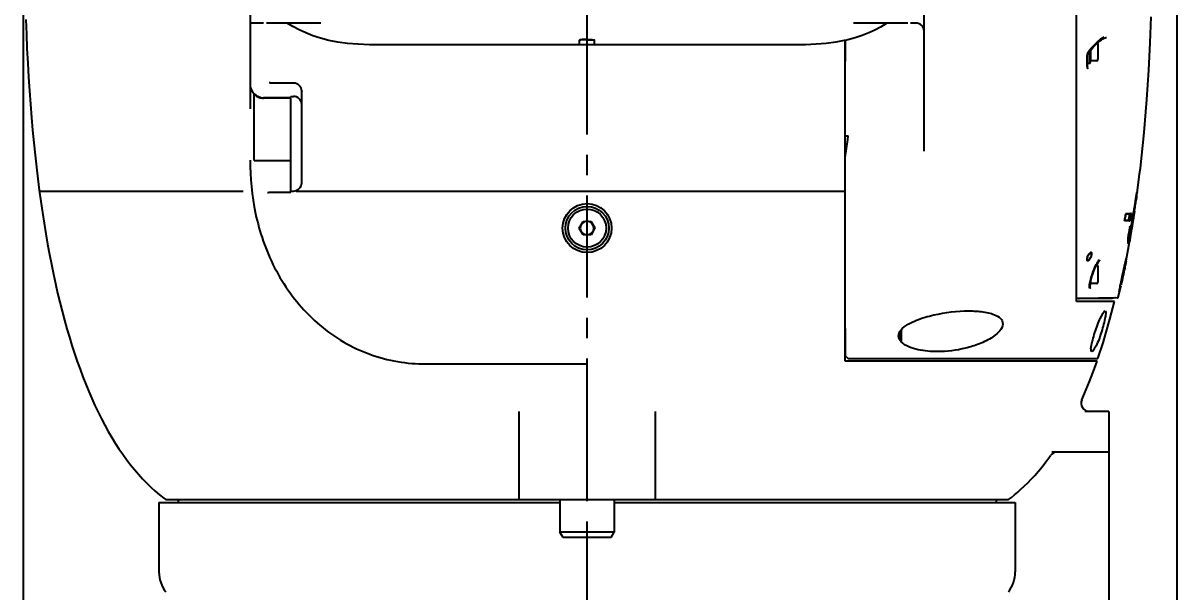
# Model space of a CAD drawing. Header units: millimetres. Extents: x 5828 to 6704, y 123 to 421.
# Drawn here: x 6460.85 to 6482.07, y 231.3 to 241.78 of the extents above; entities that cross this region are included whole.
import ezdxf

# ---------------------------------------------------------------- set-up
doc = ezdxf.new("R2010")
doc.units = ezdxf.units.MM
doc.linetypes.add('CENTER', pattern=[0.6, 0.375, -0.075, 0.075, -0.075])
doc.layers.add('DIM', color=7, linetype='Continuous')
doc.layers.add('外形图', color=7, linetype='Continuous')
doc.styles.add('微软雅黑', font='msyh.ttc', dxfattribs={"height": 2.1})
doc.dimstyles.new('尺寸标注_1_20比例', dxfattribs={"dimtxt": 2.1, "dimasz": 1.7, "dimexe": 0.5, "dimexo": 0.4, "dimgap": 0.5, "dimtad": 1, "dimdec": 1, "dimlfac": 20, "dimdsep": 46, "dimtxsty": '微软雅黑', "dimcen": 0.09, "dimadec": 0, "dimazin": 0, "dimtp": 0.01, "dimtm": 0.01, "dimtfac": 1, "dimtdec": 1, "dimtofl": 0, "dimtmove": 0, "dimatfit": 3, "dimfxl": 1, "dimtolj": 1, "dimarcsym": 0})

# ---------------------------------------------------------------- blocks, each defined once
blk = doc.blocks.new('*D1548')
at = {"layer": 'Defpoints', "color": 0}
for p in [(6480.821, 234.628), (6471.221, 222.228), (6471.221, 213.983)]:
    blk.add_point(p, dxfattribs=at)
at = {"layer": 'DIM', "color": 0, "linetype": 'ByBlock', "lineweight": -2, "ltscale": 20}
for p, q in [((6480.821, 234.228), (6480.821, 213.483)), ((6471.221, 221.828), (6471.221, 213.483)), ((6479.121, 213.983), (6472.921, 213.983))]:
    blk.add_line(p, q, dxfattribs=at)
at = {"layer": 'DIM', "color": 0}
for points in [[(6472.921, 214.267), (6472.921, 213.7), (6471.221, 213.983)], [(6479.121, 213.7), (6479.121, 214.267), (6480.821, 213.983)]]:
    blk.add_solid(points, dxfattribs=at)
at = {"layer": 'DIM', "color": 0, "insert": (6476.021, 215.574), "char_height": 2.1, "attachment_point": 5, "style": '微软雅黑'}
blk.add_mtext('\\A1;192', dxfattribs=at)
blk = doc.blocks.new('*D1549')
at = {"layer": 'Defpoints', "color": 0}
for p in [(6482.071, 248.977), (6471.221, 217.914), (6471.221, 210.3)]:
    blk.add_point(p, dxfattribs=at)
at = {"layer": 'DIM', "color": 0, "linetype": 'ByBlock', "lineweight": -2, "ltscale": 20}
for p, q in [((6482.071, 248.577), (6482.071, 209.8)), ((6471.221, 217.514), (6471.221, 209.8)), ((6480.371, 210.3), (6472.921, 210.3))]:
    blk.add_line(p, q, dxfattribs=at)
at = {"layer": 'DIM', "color": 0}
for points in [[(6472.921, 210.583), (6472.921, 210.016), (6471.221, 210.3)], [(6480.371, 210.016), (6480.371, 210.583), (6482.071, 210.3)]]:
    blk.add_solid(points, dxfattribs=at)
at = {"layer": 'DIM', "color": 0, "insert": (6476.646, 211.873), "char_height": 2.1, "attachment_point": 5, "style": '微软雅黑'}
blk.add_mtext('\\A1;217', dxfattribs=at)
blk = doc.blocks.new('*D1551')
at = {"layer": 'Defpoints', "color": 0}
for p in [(6482.071, 248.327), (6460.846, 245.627), (6460.846, 205.86)]:
    blk.add_point(p, dxfattribs=at)
at = {"layer": 'DIM', "color": 0, "linetype": 'ByBlock', "lineweight": -2, "ltscale": 20}
for p, q in [((6482.071, 247.927), (6482.071, 205.36)), ((6460.846, 245.227), (6460.846, 205.36)), ((6480.371, 205.86), (6462.546, 205.86))]:
    blk.add_line(p, q, dxfattribs=at)
at = {"layer": 'DIM', "color": 0}
for points in [[(6462.546, 206.144), (6462.546, 205.577), (6460.846, 205.86)], [(6480.371, 205.577), (6480.371, 206.144), (6482.071, 205.86)]]:
    blk.add_solid(points, dxfattribs=at)
at = {"layer": 'DIM', "color": 0, "insert": (6471.459, 207.446), "char_height": 2.1, "attachment_point": 5, "style": '微软雅黑'}
blk.add_mtext('\\A1;424.5', dxfattribs=at)

msp = doc.modelspace()

# ---------------------------------------------------------------- linework, layer by layer
at = {"layer": '外形图', "linetype": 'CENTER', "ltscale": 5}
msp.add_line((6471.2212, 221.727), (6471.2212, 282.8944), dxfattribs=at)
at = {"layer": '外形图', "linetype": 'Continuous'}
for p, q in [((6480.2212, 236.6527), (6480.2212, 252.4236)), ((6465.0213, 242.354), (6465.0213, 240.1985)), ((6471.2212, 241.4913), (6471.2212, 242.3777)), ((6477.4212, 239.4179), (6477.4212, 242.0322)), ((6465.2713, 241.7777), (6465.0213, 241.7777)), ((6466.3224, 241.7777), (6465.3213, 241.7777)), ((6477.1212, 241.7777), (6476.1201, 241.7777)), ((6477.2712, 241.7777), (6477.1712, 241.7777)), ((6471.0837, 241.3778), (6471.0837, 241.4603)), ((6471.0841, 241.461), (6471.0891, 241.466)), ((6471.3584, 241.461), (6471.3534, 241.466)), ((6471.3587, 241.3777), (6471.3587, 241.4603)), ((6475.9712, 241.4593), (6475.9712, 241.0692)), ((6475.9712, 239.6989), (6475.9712, 241.4593)), ((6480.6187, 241.4002), (6480.6187, 241.1052)), ((6480.4212, 241.2125), (6480.4212, 240.9589)), ((6480.4212, 240.9798), (6480.4212, 241.1818)), ((6480.4217, 241.1839), (6480.4216, 241.183)), ((6480.4223, 241.1864), (6480.4236, 241.1902)), ((6480.4236, 241.1902), (6480.4256, 241.1941)), ((6480.4254, 241.2235), (6480.4394, 241.2435)), ((6480.4256, 241.194), (6480.4354, 241.2096)), ((6480.4354, 241.2096), (6480.4556, 241.2395)), ((6480.4394, 241.2435), (6480.465, 241.2774)), ((6480.4556, 241.2395), (6480.4788, 241.2708)), ((6480.465, 241.2774), (6480.4937, 241.3125)), ((6480.4712, 241.0327), (6480.4712, 241.2605)), ((6480.4788, 241.2708), (6480.5047, 241.3028)), ((6480.4885, 241.0802), (6480.4885, 241.2828)), ((6475.9712, 236.1549), (6475.9712, 241.0692)), ((6480.2212, 240.9549), (6480.2212, 241.0594)), ((6480.4712, 241.0327), (6480.4212, 241.0327)), ((6480.4748, 241.0426), (6480.4885, 241.0802)), ((6480.5937, 241.0802), (6480.4885, 241.0802)), ((6465.3732, 240.6782), (6465.3722, 240.6785)), ((6465.8212, 240.6723), (6465.4156, 240.6723)), ((6465.9712, 240.5222), (6465.9712, 240.5184)), ((6465.9712, 238.8345), (6465.9712, 240.5184)), ((6465.0963, 239.246), (6465.0963, 240.4677)), ((6465.7713, 240.4027), (6465.2713, 240.4027)), ((6465.7713, 240.3942), (6465.2713, 240.3942)), ((6465.7713, 240.4284), (6465.8212, 240.4284)), ((6465.7713, 240.4206), (6465.7713, 240.4284)), ((6465.7713, 238.6614), (6465.7713, 240.3942)), ((6475.9712, 239.6989), (6476.0257, 239.6989)), ((6475.9712, 235.5527), (6475.9712, 239.6885)), ((6476.0168, 239.6318), (6476.0257, 239.6989)), ((6465.0963, 239.246), (6465.7713, 239.246)), ((6464.8918, 238.6777), (6461.1473, 238.6777)), ((6465.3399, 238.6582), (6465.341, 238.6584)), ((6465.3688, 238.6612), (6465.3764, 238.6613)), ((6465.3688, 238.6612), (6465.3696, 238.6612)), ((6465.3763, 238.6613), (6465.7713, 238.6613)), ((6465.7713, 238.685), (6465.8212, 238.685)), ((6475.9712, 238.6777), (6465.8713, 238.6777)), ((6481.3278, 238.5745), (6481.3199, 238.5203)), ((6481.3296, 238.5867), (6481.3278, 238.5745)), ((6481.3334, 238.653), (6481.3343, 238.6598)), ((6481.3385, 238.653), (6481.339, 238.653)), ((6481.3402, 238.6597), (6481.3391, 238.6522)), ((6481.3396, 238.6598), (6481.3401, 238.6598)), ((6481.1153, 238.18), (6481.107, 238.1407)), ((6481.1217, 238.2108), (6481.1153, 238.18)), ((6481.1195, 238.1961), (6481.1224, 238.2099)), ((6481.1249, 238.2263), (6481.1217, 238.2108)), ((6481.1281, 238.2417), (6481.1249, 238.2263)), ((6481.133, 238.2653), (6481.1281, 238.2417)), ((6481.1345, 238.2726), (6481.133, 238.2653)), ((6481.1339, 238.2656), (6481.1604, 238.2656)), ((6481.1345, 238.2725), (6481.1484, 238.2725)), ((6481.1604, 238.2656), (6481.2245, 238.2655)), ((6481.186, 238.2725), (6481.2174, 238.2724)), ((6481.2245, 238.2655), (6481.233, 238.2655)), ((6481.2336, 238.2654), (6481.2349, 238.2724)), ((6481.267, 238.137), (6481.2703, 238.1578)), ((6481.2703, 238.1578), (6481.2944, 238.3162)), ((6471.0769, 237.9996), (6471.1464, 238.1261)), ((6471.1517, 237.8762), (6471.0769, 237.9996)), ((6471.1464, 238.1261), (6471.2908, 238.1292)), ((6471.2908, 238.1292), (6471.3655, 238.0057)), ((6471.3655, 238.0057), (6471.296, 237.8792)), ((6481.107, 238.1407), (6481.1055, 238.1337)), ((6481.1079, 238.1337), (6481.1055, 238.1337)), ((6481.1351, 238.1406), (6481.1078, 238.1406)), ((6481.1336, 238.1337), (6481.1079, 238.1337)), ((6481.1913, 238.1337), (6481.1336, 238.1337)), ((6481.2102, 238.1405), (6481.1351, 238.1406)), ((6481.2062, 238.0113), (6481.212, 238.0425)), ((6481.2066, 238.0113), (6481.2119, 238.0395)), ((6481.2119, 238.0395), (6481.2236, 238.0395)), ((6481.212, 238.0425), (6481.2127, 238.0463)), ((6481.2127, 238.0463), (6481.2253, 238.0463)), ((6481.2191, 238.0075), (6481.2164, 237.9928)), ((6481.2172, 237.9943), (6481.2196, 238.0073)), ((6481.225, 238.0395), (6481.2191, 238.0075)), ((6481.2203, 238.0116), (6481.2196, 238.0073)), ((6481.2267, 238.0463), (6481.2203, 238.0116)), ((6481.2236, 238.0395), (6481.225, 238.0395)), ((6481.2261, 237.9889), (6481.2241, 237.9776)), ((6481.2253, 238.0463), (6481.2267, 238.0463)), ((6481.2282, 238.0006), (6481.2294, 238.0073)), ((6481.2285, 238.0006), (6481.2296, 238.0072)), ((6481.2416, 238.0263), (6481.2429, 238.0341)), ((6481.2429, 238.0341), (6481.2441, 238.041)), ((6481.2441, 238.041), (6481.246, 238.052)), ((6471.296, 237.8792), (6471.1517, 237.8762)), ((6481.1387, 237.4069), (6481.2019, 237.7462)), ((6481.1708, 237.7269), (6481.1714, 237.7268)), ((6481.2007, 237.879), (6481.1831, 237.879)), ((6481.1876, 237.8727), (6481.1889, 237.8789)), ((6481.1888, 237.8789), (6481.1878, 237.874)), ((6481.2014, 237.7462), (6481.2027, 237.7531)), ((6481.2016, 237.7462), (6481.2014, 237.7462)), ((6481.2026, 237.753), (6481.2085, 237.7863)), ((6481.2027, 237.7531), (6481.2085, 237.7863)), ((6481.2085, 237.7863), (6481.2165, 237.8321)), ((6481.2085, 237.7863), (6481.2152, 237.8243)), ((6480.6102, 237.3533), (6480.6211, 237.3708)), ((6480.6187, 237.3002), (6480.6187, 237.0052)), ((6480.654, 237.4104), (6480.6537, 237.4104)), ((6480.6545, 237.4104), (6480.6537, 237.4104)), ((6481.1003, 237.2669), (6481.1095, 237.3067)), ((6481.108, 237.294), (6481.1165, 237.3308)), ((6481.1095, 237.3067), (6481.1179, 237.3429)), ((6481.1165, 237.3308), (6481.1258, 237.3701)), ((6481.1179, 237.3429), (6481.1278, 237.3846)), ((6481.1258, 237.3701), (6481.1296, 237.3859)), ((6481.1278, 237.3846), (6481.1401, 237.4356)), ((6481.1296, 237.3859), (6481.1344, 237.4054)), ((6481.1363, 237.3961), (6481.1322, 237.3756)), ((6481.1344, 237.4054), (6481.1376, 237.4181)), ((6481.1376, 237.4181), (6481.1396, 237.4263)), ((6481.1385, 237.4057), (6481.138, 237.403)), ((6481.1396, 237.4263), (6481.1409, 237.4312)), ((6481.1401, 237.4356), (6481.1433, 237.4485)), ((6481.1409, 237.4312), (6481.1416, 237.434)), ((6481.1416, 237.434), (6481.1423, 237.4364)), ((6481.1433, 237.4485), (6481.1456, 237.4573)), ((6481.1456, 237.4573), (6481.147, 237.4626)), ((6481.147, 237.4626), (6481.1477, 237.4655)), ((6481.1477, 237.4655), (6481.1484, 237.468)), ((6480.4999, 237.0824), (6480.5082, 237.111)), ((6480.5082, 237.111), (6480.5175, 237.1403)), ((6480.5503, 237.2293), (6480.5623, 237.2577)), ((6481.058, 237.0764), (6481.0659, 237.1129)), ((6481.0586, 237.0723), (6481.0657, 237.1056)), ((6481.0657, 237.1056), (6481.073, 237.1387)), ((6481.0659, 237.1129), (6481.0741, 237.1502)), ((6481.073, 237.1387), (6481.0819, 237.1794)), ((6481.0741, 237.1502), (6481.0824, 237.1875)), ((6481.0819, 237.1794), (6481.0902, 237.2163)), ((6481.0824, 237.1875), (6481.0906, 237.2243)), ((6481.0902, 237.2163), (6481.0996, 237.2578)), ((6481.0906, 237.2243), (6481.1003, 237.2669)), ((6481.0996, 237.2578), (6481.108, 237.294)), ((6480.4612, 236.9127), (6480.4618, 236.9284)), ((6480.4614, 236.8985), (6480.4612, 236.9127)), ((6480.4618, 236.9283), (6480.4618, 236.9284)), ((6480.4645, 236.9577), (6480.4669, 236.9757)), ((6480.4669, 236.9757), (6480.4691, 236.9891)), ((6480.4734, 236.9301), (6480.4738, 236.9451)), ((6480.4739, 236.9178), (6480.4734, 236.9301)), ((6480.4738, 236.9451), (6480.4753, 236.9626)), ((6480.4748, 236.9426), (6480.4885, 236.9802)), ((6480.4753, 236.9626), (6480.4778, 236.9826)), ((6480.4773, 236.8989), (6480.4783, 236.8981)), ((6480.4778, 236.9826), (6480.4816, 237.0048)), ((6480.4787, 237.035), (6480.4862, 237.0642)), ((6480.4816, 237.0048), (6480.4865, 237.029)), ((6480.4865, 237.029), (6480.4926, 237.055)), ((6480.4885, 236.9802), (6480.4885, 237.0375)), ((6480.5937, 236.9802), (6480.4885, 236.9802)), ((6480.4926, 237.055), (6480.4999, 237.0824)), ((6481.0085, 236.8001), (6481.0377, 236.9269)), ((6481.0153, 236.8617), (6481.017, 236.8712)), ((6481.017, 236.8712), (6481.0189, 236.8819)), ((6481.0189, 236.8819), (6481.021, 236.8938)), ((6481.0193, 236.871), (6481.02, 236.8754)), ((6481.02, 236.8754), (6481.0208, 236.8804)), ((6481.0208, 236.8804), (6481.0217, 236.8862)), ((6481.021, 236.8938), (6481.0243, 236.9115)), ((6481.0217, 236.8862), (6481.0228, 236.8927)), ((6481.0228, 236.8927), (6481.0248, 236.9038)), ((6481.0243, 236.9115), (6481.0302, 236.9418)), ((6481.0248, 236.9038), (6481.0272, 236.9169)), ((6481.0272, 236.9169), (6481.029, 236.9267)), ((6481.029, 236.9267), (6481.0358, 236.9618)), ((6481.0302, 236.9418), (6481.037, 236.9762)), ((6481.0358, 236.9618), (6481.0415, 236.9904)), ((6481.0377, 236.9269), (6481.036, 236.9192)), ((6481.037, 236.9762), (6481.0435, 237.0076)), ((6481.0384, 236.9301), (6481.0377, 236.9269)), ((6481.0415, 236.9904), (6481.0464, 237.0145)), ((6481.0435, 237.0076), (6481.0505, 237.0411)), ((6481.0459, 236.9634), (6481.0441, 236.9552)), ((6481.0464, 237.0145), (6481.0521, 237.0416)), ((6481.0505, 237.0411), (6481.058, 237.0764)), ((6481.0521, 237.0416), (6481.0586, 237.0723)), ((6480.2462, 236.7035), (6480.2212, 236.7031)), ((6480.2602, 236.7038), (6480.2462, 236.7035)), ((6480.2702, 236.7038), (6480.8787, 236.7145)), ((6480.977, 236.7162), (6480.2774, 236.7041)), ((6480.8993, 236.7149), (6480.8823, 236.7146)), ((6480.9286, 236.7154), (6480.8993, 236.7149)), ((6480.9409, 236.7156), (6480.9286, 236.7154)), ((6480.9914, 236.7277), (6481.0085, 236.8001)), ((6481.0123, 236.8423), (6481.0129, 236.8464)), ((6481.0129, 236.8464), (6481.0136, 236.8509)), ((6481.0136, 236.8509), (6481.0144, 236.8561)), ((6481.0144, 236.8561), (6481.0153, 236.8617)), ((6480.9232, 236.6527), (6480.2212, 236.6527)), ((6475.9712, 236.1549), (6475.9712, 236.01)), ((6476.9812, 236.107), (6476.9812, 235.9288)), ((6476.9962, 236.1267), (6476.9962, 235.9109)), ((6475.9712, 236.01), (6475.9712, 235.6527)), ((6475.9712, 235.6527), (6476.0212, 235.6027)), ((6476.0212, 235.6027), (6478.7204, 235.6027)), ((6478.7204, 235.6027), (6480.619, 235.6027)), ((6471.2212, 233.0027), (6471.2212, 235.5028)), ((6480.6017, 235.5527), (6475.9712, 235.5527)), ((6469.9712, 233.0027), (6469.9712, 234.624)), ((6472.4712, 234.624), (6472.4712, 233.0027)), ((6480.8212, 234.6277), (6480.3786, 234.6277)), ((6480.8212, 234.6277), (6480.8212, 233.8777)), ((6480.8212, 233.8777), (6479.768, 233.8777)), ((6463.3463, 232.9527), (6470.7212, 232.9527)), ((6463.3463, 232.9527), (6470.7212, 232.9527)), ((6463.3463, 232.9527), (6463.3463, 231.6705)), ((6463.4713, 233.0027), (6478.9712, 233.0027)), ((6463.6963, 233.0027), (6463.6963, 232.9527)), ((6470.7212, 233.0027), (6470.7212, 232.4027)), ((6471.7212, 233.0027), (6471.7212, 232.4027)), ((6471.7212, 232.9527), (6479.0962, 232.9527)), ((6471.7213, 232.9527), (6479.0962, 232.9527)), ((6478.7462, 233.0027), (6478.7462, 232.9527)), ((6479.0962, 232.9527), (6479.0962, 231.6705)), ((6471.7212, 232.4027), (6470.7212, 232.4027)), ((6470.779, 232.3027), (6470.7212, 232.4027)), ((6471.6635, 232.3027), (6470.779, 232.3027)), ((6471.6635, 232.3027), (6471.7212, 232.4027))]:
    msp.add_line(p, q, dxfattribs=at)
for points in [[(6460.896, 241.845), (6460.9064, 241.5739), (6460.9184, 241.3063), (6460.9321, 241.042), (6460.9471, 240.7836), (6460.9636, 240.531), (6460.9816, 240.2828), (6461.0011, 240.0395), (6461.0217, 239.8034), (6461.0436, 239.5731), (6461.067, 239.3465), (6461.0916, 239.1253), (6461.1174, 238.9097), (6461.1444, 238.6984), (6461.1727, 238.4912), (6461.2022, 238.2885), (6461.2329, 238.0901), (6461.2648, 237.8955), (6461.298, 237.7049), (6461.3323, 237.5186), (6461.3679, 237.3354), (6461.4048, 237.1557), (6461.4428, 236.9799), (6461.4822, 236.8071), (6461.5229, 236.6378), (6461.5647, 236.4721), (6461.6079, 236.3095), (6461.6525, 236.1501), (6461.6982, 235.9942), (6461.7453, 235.8414), (6461.7936, 235.6918), (6461.8432, 235.5457), (6461.8941, 235.4026), (6461.9463, 235.2624), (6461.9998, 235.1257), (6462.0547, 234.9922), (6462.1108, 234.8619), (6462.1684, 234.735), (6462.2273, 234.6113), (6462.2876, 234.491), (6462.3494, 234.3737), (6462.4126, 234.2598), (6462.4772, 234.1492), (6462.5432, 234.0419), (6462.6107, 233.9378), (6462.6796, 233.8371), (6462.7499, 233.7399), (6462.8215, 233.6461), (6462.8946, 233.5557), (6462.969, 233.4689), (6463.0444, 233.3861), (6463.121, 233.3069), (6463.1987, 233.2315), (6463.2769, 233.1604), (6463.3555, 233.0934), (6463.4349, 233.0302), (6463.4713, 233.0027)], [(6471.2212, 241.3778), (6470.4576, 241.3777), (6469.7259, 241.377), (6469.1132, 241.3771), (6468.6445, 241.3766), (6468.2945, 241.3757), (6467.9842, 241.376), (6467.6942, 241.3773), (6467.4454, 241.3775), (6467.2174, 241.3788), (6467.0063, 241.3863), (6466.8162, 241.4021), (6466.6384, 241.4267), (6466.4723, 241.4593), (6466.3201, 241.4982), (6466.1777, 241.5436), (6466.0449, 241.595), (6465.9226, 241.6514), (6465.8087, 241.713), (6465.7061, 241.7777)], [(6476.7355, 241.7777), (6476.715, 241.7633), (6476.6181, 241.7039), (6476.5139, 241.6483), (6476.4026, 241.5971), (6476.2825, 241.55), (6476.1531, 241.5072), (6476.0155, 241.4699), (6475.9712, 241.4595)], [(6481.3852, 239.0007), (6481.3986, 239.1061), (6481.4669, 239.7612), (6481.5174, 240.3706), (6481.5529, 240.91), (6481.579, 241.4124), (6481.5982, 241.892)], [(6475.9712, 241.4595), (6475.9493, 241.4546), (6475.7952, 241.4252), (6475.6217, 241.4016), (6475.4379, 241.3864), (6475.2371, 241.379), (6474.995, 241.3775), (6474.7574, 241.3774), (6474.4764, 241.3761), (6473.9879, 241.3761), (6473.2393, 241.3771), (6472.2863, 241.3774), (6471.2212, 241.3778)], [(6480.4937, 241.3125), (6480.5233, 241.3461), (6480.553, 241.3776), (6480.5829, 241.4073)], [(6480.5047, 241.3028), (6480.5328, 241.335), (6480.5633, 241.3674), (6480.5954, 241.3988)], [(6480.5829, 241.4073), (6480.6119, 241.4342), (6480.6393, 241.4579), (6480.6654, 241.4788), (6480.6901, 241.497)], [(6480.5954, 241.3988), (6480.6266, 241.4268), (6480.6559, 241.4508), (6480.6837, 241.4713), (6480.7087, 241.4875), (6480.7304, 241.4995)], [(6480.6901, 241.497), (6480.7133, 241.5124), (6480.7349, 241.525)], [(6480.7304, 241.4995), (6480.7492, 241.5077), (6480.7647, 241.5127), (6480.7758, 241.5146)], [(6480.4238, 241.2209), (6480.4238, 241.2208), (6480.4232, 241.2196), (6480.4227, 241.2185), (6480.4223, 241.2175), (6480.4219, 241.2164), (6480.4216, 241.2154), (6480.4214, 241.2144), (6480.4213, 241.2135), (6480.4212, 241.2125)], [(6480.4216, 241.183), (6480.4214, 241.1813), (6480.4212, 241.1787)], [(6480.4298, 241.2063), (6480.4281, 241.2026), (6480.4266, 241.1991), (6480.4253, 241.1958), (6480.4241, 241.1926), (6480.4231, 241.1896), (6480.4223, 241.1867), (6480.4216, 241.183)], [(6480.4212, 240.9798), (6480.4214, 240.9774), (6480.4218, 240.9752), (6480.4224, 240.9733), (6480.4232, 240.9715), (6480.4241, 240.97), (6480.4253, 240.9686), (6480.4266, 240.9674), (6480.428, 240.9662), (6480.4296, 240.965)], [(6480.4212, 240.9591), (6480.4213, 240.958), (6480.4213, 240.9569), (6480.4214, 240.9559), (6480.4216, 240.9549), (6480.4218, 240.954), (6480.422, 240.9531), (6480.4222, 240.9523), (6480.4224, 240.9514), (6480.4227, 240.95), (6480.4231, 240.9481)], [(6480.4231, 240.9481), (6480.4236, 240.946), (6480.4243, 240.9436), (6480.4253, 240.9413), (6480.4265, 240.9391), (6480.4282, 240.9371)], [(6465.4157, 240.6723), (6465.4083, 240.6724), (6465.3959, 240.6734), (6465.3858, 240.675), (6465.3782, 240.6767), (6465.3732, 240.6782)], [(6481.3415, 238.652), (6481.3732, 238.8939), (6481.3852, 239.0007)], [(6465.3399, 238.6582), (6465.3455, 238.6591), (6465.3522, 238.66), (6465.359, 238.6606), (6465.3659, 238.6611), (6465.3696, 238.6612)], [(6480.522, 237.1756), (6480.5245, 237.1826), (6480.5366, 237.2148), (6480.5492, 237.2463), (6480.5622, 237.2767), (6480.5754, 237.3055), (6480.5886, 237.3326)], [(6480.5623, 237.2577), (6480.5745, 237.2848), (6480.5868, 237.3101)], [(6480.5868, 237.3101), (6480.5987, 237.333), (6480.6102, 237.3533)], [(6480.5886, 237.3326), (6480.6016, 237.3572), (6480.6142, 237.3794)], [(6480.6142, 237.3794), (6480.6263, 237.3987), (6480.6374, 237.4146), (6480.6462, 237.4256)], [(6480.6211, 237.3708), (6480.6308, 237.3849), (6480.6393, 237.3957), (6480.6466, 237.4035), (6480.6517, 237.4081), (6480.6543, 237.4099), (6480.6545, 237.4104)], [(6481.1423, 237.4364), (6481.1428, 237.4383), (6481.1431, 237.4392), (6481.1433, 237.4399), (6481.1435, 237.4405), (6481.1436, 237.4411), (6481.1438, 237.4415), (6481.1438, 237.4416)], [(6481.1484, 237.468), (6481.149, 237.4701), (6481.1492, 237.4709), (6481.1494, 237.4717), (6481.1496, 237.4723), (6481.1497, 237.4724)], [(6480.4862, 237.0642), (6480.495, 237.0948), (6480.505, 237.1264), (6480.516, 237.1587), (6480.522, 237.1756)], [(6480.5175, 237.1403), (6480.5277, 237.17), (6480.5387, 237.1999), (6480.5503, 237.2293)], [(6480.4618, 236.9283), (6480.4627, 236.9399), (6480.4645, 236.9577)], [(6480.4691, 236.9891), (6480.4726, 237.0074), (6480.4787, 237.035)], [(6480.4727, 236.9005), (6480.4748, 236.9001), (6480.4773, 236.8989)], [(6480.4765, 236.9024), (6480.475, 236.9086), (6480.4739, 236.9178)], [(6480.4783, 236.8981), (6480.4784, 236.8979), (6480.4779, 236.8989), (6480.4765, 236.9024)], [(6481.0179, 236.859), (6481.0179, 236.859), (6481.0179, 236.8591), (6481.0179, 236.8595), (6481.018, 236.8601), (6481.018, 236.8608), (6481.0181, 236.8618), (6481.0182, 236.8629), (6481.0184, 236.8642), (6481.0186, 236.8657), (6481.0188, 236.8673), (6481.019, 236.8691), (6481.0193, 236.871)], [(6480.2604, 236.7038), (6480.2616, 236.7039), (6480.2629, 236.704), (6480.2641, 236.7042), (6480.2652, 236.7045), (6480.2663, 236.7049), (6480.2673, 236.7053), (6480.2683, 236.7057), (6480.2693, 236.7062), (6480.2703, 236.7068), (6480.2712, 236.7074), (6480.2721, 236.708), (6480.273, 236.7087), (6480.2738, 236.7094), (6480.2745, 236.7101), (6480.2753, 236.7109), (6480.2759, 236.7117), (6480.2766, 236.7125), (6480.2772, 236.7133)], [(6480.977, 236.7162), (6480.9801, 236.7166), (6480.9831, 236.7176), (6480.9858, 236.7192), (6480.9882, 236.7215), (6480.9901, 236.7242), (6480.9913, 236.7273), (6480.9914, 236.7277)], [(6481.011, 236.8309), (6481.011, 236.8309), (6481.0111, 236.8313), (6481.0111, 236.8319), (6481.0112, 236.8326), (6481.0112, 236.8336), (6481.0114, 236.8347), (6481.0115, 236.8359), (6481.0117, 236.8373), (6481.0119, 236.8388), (6481.0121, 236.8405), (6481.0123, 236.8423)], [(6480.6189, 235.6027), (6480.7129, 235.8914), (6480.8395, 236.3279), (6480.9233, 236.6527)], [(6480.3214, 234.8388), (6480.3733, 234.9579), (6480.4627, 235.1762), (6480.5542, 235.4185), (6480.6017, 235.5527)], [(6478.9712, 233.0027), (6479.0262, 233.0447), (6479.0837, 233.0907), (6479.1424, 233.1401), (6479.2024, 233.1933), (6479.2638, 233.2504), (6479.3263, 233.3117), (6479.3901, 233.3776), (6479.4556, 233.4488), (6479.5225, 233.5255), (6479.5908, 233.6082), (6479.661, 233.6979), (6479.7328, 233.7949), (6479.747, 233.8147)]]:
    msp.add_lwpolyline(points, dxfattribs=at)
for radius in [0.45, 0.4, 0.35]:
    msp.add_circle((6471.2212, 238.0027), radius, dxfattribs=at)
for centre, radius, start, end in [((6477.2712, 241.6277), 0.15, 0, 90), ((6480.5937, 241.4002), 0.025, 0, 36.94153), ((6480.4607, 241.0477), 0.015, 314.44366, 340), ((6480.5937, 241.1052), 0.025, 270, 0), ((6465.2713, 240.6527), 0.25, 180, 270), ((6465.8212, 240.5223), 0.15, 0, 90), ((6441.4535, 244.235), 34.8685, 351.86665, 352.41385), ((6460.5072, 241.6672), 21.0432, 350.76786, 351.56679), ((6460.3542, 241.6945), 21.1984, 351.36937, 351.56936), ((6460.4095, 241.5873), 21.1344, 351.66944, 351.85372), ((6459.9246, 241.7547), 21.6324, 351.56397, 351.75651), ((6460.1502, 241.7248), 21.4047, 351.56933, 351.74911), ((6460.0196, 241.6451), 21.5283, 351.83272, 352.01088), ((6460.2461, 241.6107), 21.2994, 351.85369, 352.01589), ((6460.7481, 241.6343), 20.8, 350.75804, 351.37054), ((6460.7808, 241.5324), 20.7591, 350.91714, 351.67087), ((6460.6596, 241.5514), 20.8815, 351.0971, 351.65353), ((6461.4186, 242.3164), 20.1272, 348.02577, 348.18722), ((6475.4207, 239.3931), 5.8232, 348.27717, 348.83578), ((6476.2084, 239.1065), 5.0689, 349.01496, 349.33311), ((6462.1978, 241.6729), 19.3127, 349.46008, 349.62746), ((6473.9415, 239.5324), 7.3754, 349.34146, 349.67023), ((6461.2095, 241.8604), 20.3186, 349.60931, 349.80854), ((6461.1036, 241.868), 20.4242, 349.68204, 349.84084), ((6462.6415, 241.5854), 18.8862, 349.46914, 349.65924), ((6481.2151, 230.7188), 7.5537, 89.84989, 89.98294), ((6460.3763, 242.0061), 21.1901, 349.63978, 349.83235), ((6461.3864, 241.5293), 20.1531, 350.12769, 350.33913), ((6461.5621, 241.4942), 19.9743, 350.13827, 350.34956), ((6461.3416, 241.4428), 20.1911, 350.33232, 350.91709), ((6461.244, 241.5535), 20.2976, 350.33913, 350.54885), ((6461.3282, 241.5339), 20.2115, 350.34956, 350.55839), ((6461.3082, 241.4498), 20.225, 350.52067, 351.09718), ((6461.0934, 241.573), 20.4496, 350.55838, 350.76505), ((6461.0898, 241.5792), 20.4539, 350.54887, 350.75684), ((6461.3995, 241.2602), 20.1115, 351.12619, 351.51775), ((6471.2212, 238.0027), 0.125, 91.21135, 270.0553), ((6471.2212, 238.0027), 0.125, 271.21135, 90.0553), ((6486.7205, 236.9535), 5.6147, 169.61418, 170.46472), ((6481.1947, 241.103), 2.9693, 269.93545, 270.28837), ((6490.8608, 236.2082), 9.8216, 169.55846, 169.69206), ((6493.3582, 235.7477), 12.3606, 169.44784, 169.58718), ((6492.0097, 235.9965), 10.9898, 169.43601, 169.55849), ((6482.2297, 237.7706), 1.0366, 170.84302, 171.55922), ((6482.4563, 237.7327), 1.2658, 170.67927, 171.12614), ((6482.7085, 237.6935), 1.5215, 170.31249, 170.84696), ((6483.2701, 237.5983), 2.0906, 170.07315, 170.65752), ((6483.4308, 237.5704), 2.2542, 169.94445, 170.316), ((6485.6629, 237.1792), 4.5198, 169.61108, 170.06943), ((6485.7051, 237.165), 4.5644, 169.55138, 169.91884), ((6479.9824, 238.1834), 1.2586, 348.08304, 348.51036), ((6479.886, 238.203), 1.3571, 348.50849, 348.94048), ((6479.9961, 238.1822), 1.245, 348.90771, 350.46356), ((6475.252, 239.0476), 6.0757, 349.37254, 349.65255), ((6480.3578, 238.1208), 0.8781, 350.50678, 351.1969), ((6475.4082, 239.0138), 5.9163, 349.45444, 349.67543), ((6480.5655, 238.0887), 0.668, 351.19391, 351.97868), ((6486.4115, 237.0805), 5.2643, 169.93362, 170.0628), ((6462.4648, 241.0896), 19.0326, 350.35966, 350.59825), ((6474.3579, 239.2052), 6.9839, 349.67528, 349.87059), ((6474.1296, 239.2528), 7.2166, 349.65057, 349.89615), ((6461.521, 241.5058), 20.0164, 349.93382, 350.12767), ((6461.7805, 241.4562), 19.7526, 349.94409, 350.13824), ((6472.6192, 239.515), 8.75, 349.87588, 350.20437), ((6472.5338, 239.536), 8.8374, 349.90333, 350.33253), ((6462.181, 241.1366), 19.3203, 350.59825, 350.83328), ((6461.7323, 241.3795), 19.7951, 350.32284, 350.51929), ((6461.8864, 241.1841), 19.6187, 350.83328, 351.06471), ((6481.9452, 237.7122), 0.7785, 174.05153, 174.64116), ((6481.921, 237.7104), 0.7554, 173.33587, 173.71945), ((6482.0682, 237.6995), 0.9021, 173.71921, 174.05754), ((6482.0423, 237.7016), 0.8762, 172.60396, 173.67252), ((6478.9326, 238.3213), 2.2992, 347.64353, 348.16836), ((6478.5654, 238.3997), 2.6746, 347.69992, 348.66402), ((6478.2542, 238.4636), 2.9923, 348.16508, 348.61087), ((6479.5215, 238.1931), 1.7217, 347.02058, 347.48954), ((6479.6123, 238.1769), 1.6291, 347.02637, 347.70319), ((6478.8924, 238.332), 2.3659, 347.50564, 348.29254), ((6481.9745, 237.8086), 0.7786, 171.56916, 172.4429), ((6478.5749, 238.4016), 2.6905, 347.73233, 348.6906), ((6482.0603, 237.7944), 0.865, 171.12107, 171.72289), ((6480.824, 237.9957), 0.3964, 346.21083, 347.11649), ((6478.2303, 238.47), 3.0422, 348.27792, 348.62361), ((6480.3755, 238.0985), 0.8565, 347.10663, 347.63315), ((6480.1542, 238.1471), 1.0831, 347.62934, 348.0854), ((6477.016, 238.7122), 4.2804, 348.65136, 349.48454), ((6476.9389, 238.7295), 4.3591, 348.68149, 349.39296), ((6462.7386, 241.0431), 18.7549, 350.11757, 350.35966), ((6480.5125, 237.4399), 0.0904, 166.23913, 171.43469), ((6480.4022, 237.5186), 0.0964, 346.30833, 351.21021), ((6480.5937, 237.3002), 0.025, 0, 88.01557), ((6447.8875, 244.1069), 33.9192, 347.97688, 348.46955), ((6473.1196, 238.9822), 8.1724, 348.52353, 348.85827), ((6480.4607, 236.9477), 0.015, 329.70885, 340), ((6480.5937, 237.0052), 0.025, 270, 0), ((6480.4584, 234.7777), 0.15, 155.96316, 270), ((6479.8692, 233.7277), 0.15, 97.58844, 144.5583), ((6463.9463, 231.6705), 0.6, 180, 217.78433), ((6478.4962, 231.6705), 0.6, 322.21567, 0)]:
    msp.add_arc(centre, radius, start, end, dxfattribs=at)
for points in [[(6471.0841, 241.461), (6471.0839, 241.4608), (6471.0837, 241.4606), (6471.0837, 241.4603)], [(6471.3584, 241.461), (6471.3586, 241.4608), (6471.3587, 241.4606), (6471.3587, 241.4603)], [(6465.0963, 240.4677), (6465.1217, 240.4422), (6465.1534, 240.4217), (6465.1872, 240.4093)], [(6465.1872, 240.4093), (6465.2139, 240.3994), (6465.2428, 240.3942), (6465.2713, 240.3942)], [(6481.1484, 238.2725), (6481.161, 238.2725), (6481.1735, 238.2725), (6481.186, 238.2725)], [(6481.233, 238.2655), (6481.2255, 238.2238), (6481.2181, 238.1822), (6481.21, 238.1406)], [(6481.1825, 237.8757), (6481.1883, 237.9111), (6481.1947, 237.9464), (6481.2012, 237.9817)], [(6481.1702, 237.7931), (6481.1685, 237.778), (6481.167, 237.7628), (6481.1669, 237.7476)], [(6481.1834, 237.8836), (6481.1786, 237.8552), (6481.1741, 237.8267), (6481.1708, 237.7981)], [(6481.1734, 237.8144), (6481.1761, 237.8349), (6481.1792, 237.8553), (6481.1825, 237.8757)], [(6480.4922, 237.5536), (6480.4869, 237.5536), (6480.4741, 237.5484), (6480.451, 237.5255), (6480.4293, 237.4913), (6480.4157, 237.4567), (6480.4111, 237.4283), (6480.4154, 237.4084), (6480.4237, 237.4036), (6480.429, 237.4036)], [(6480.429, 237.4036), (6480.4345, 237.4036), (6480.4473, 237.4087), (6480.4701, 237.4315), (6480.4912, 237.466), (6480.5043, 237.5007), (6480.5089, 237.529), (6480.5052, 237.5488), (6480.4972, 237.5536), (6480.4922, 237.5536)], [(6480.4404, 237.4981), (6480.4512, 237.5162), (6480.4658, 237.5411), (6480.487, 237.5411)], [(6480.4804, 237.4589), (6480.4699, 237.4408), (6480.4553, 237.4161), (6480.4343, 237.4161)]]:
    msp.add_open_spline(points, degree=3, dxfattribs=at)
for points, knots in [([(6471.2212, 241.4699), (6471.2044, 241.4699), (6471.18, 241.4696), (6471.1487, 241.4685), (6471.1286, 241.4675), (6471.1116, 241.4662), (6471.0986, 241.4648), (6471.0902, 241.4634), (6471.0859, 241.4621), (6471.0845, 241.4614), (6471.0841, 241.461)], [0, 0, 0, 0, 0.3654331, 0.532156, 0.6803159, 0.8047841, 0.9013057, 0.9667514, 0.9873162, 1, 1, 1, 1]), ([(6471.2212, 241.4746), (6471.2051, 241.4746), (6471.1815, 241.4743), (6471.1514, 241.4732), (6471.1319, 241.4722), (6471.1156, 241.471), (6471.103, 241.4696), (6471.095, 241.4683), (6471.0908, 241.467), (6471.0895, 241.4664), (6471.0891, 241.466)], [0, 0, 0, 0, 0.3654331, 0.532156, 0.6803159, 0.8047841, 0.9013057, 0.9667514, 0.9873162, 1, 1, 1, 1]), ([(6471.2212, 241.4746), (6471.2374, 241.4746), (6471.261, 241.4743), (6471.2911, 241.4732), (6471.3106, 241.4722), (6471.3269, 241.471), (6471.3395, 241.4696), (6471.3475, 241.4683), (6471.3516, 241.467), (6471.353, 241.4664), (6471.3534, 241.466)], [0, 0, 0, 0, 0.3654331, 0.532156, 0.6803159, 0.8047841, 0.9013057, 0.9667514, 0.9873162, 1, 1, 1, 1]), ([(6471.2212, 241.4699), (6471.238, 241.4699), (6471.2625, 241.4696), (6471.2938, 241.4685), (6471.3139, 241.4675), (6471.3309, 241.4662), (6471.3439, 241.4648), (6471.3523, 241.4634), (6471.3566, 241.4621), (6471.358, 241.4614), (6471.3584, 241.461)], [0, 0, 0, 0, 0.3654331, 0.532156, 0.6803159, 0.8047841, 0.9013057, 0.9667514, 0.9873162, 1, 1, 1, 1]), ([(6465.9712, 240.2789), (6465.9712, 240.3171), (6465.9391, 240.3966), (6465.8595, 240.4284), (6465.8212, 240.4284)], [0, 0, 0, 0, 0.499326, 1, 1, 1, 1]), ([(6465.0213, 239.2529), (6465.0213, 238.9338), (6465.0804, 238.2701), (6465.4238, 237.2539), (6465.959, 236.5028), (6466.5116, 236.0362), (6466.9738, 235.7663), (6467.4723, 235.5847), (6467.9941, 235.495), (6468.524, 235.5051), (6469.0575, 235.5021), (6469.595, 235.5031), (6470.3153, 235.5027), (6470.859, 235.5029), (6471.2212, 235.5029)], [0, 0, 0, 0, 0.125, 0.25, 0.375, 0.4375, 0.5, 0.5625, 0.625, 0.6875, 0.75, 0.8125, 0.875, 1, 1, 1, 1]), ([(6465.8212, 238.685), (6465.8595, 238.685), (6465.9391, 238.7168), (6465.9712, 238.7963), (6465.9712, 238.8345)], [0, 0, 0, 0, 0.500674, 1, 1, 1, 1]), ([(6481.2162, 237.9364), (6481.216, 237.9354), (6481.2155, 237.9335), (6481.215, 237.9316), (6481.2148, 237.9307)], [0, 0, 0, 0, 0.5204862, 1, 1, 1, 1]), ([(6481.2201, 237.9554), (6481.2195, 237.9521), (6481.2182, 237.9457), (6481.2169, 237.9393), (6481.2162, 237.9364)], [0, 0, 0, 0, 0.5305125, 1, 1, 1, 1]), ([(6481.2241, 237.9776), (6481.2235, 237.9738), (6481.2222, 237.9664), (6481.2208, 237.9591), (6481.2201, 237.9554)], [0, 0, 0, 0, 0.5093385, 1, 1, 1, 1]), ([(6481.1669, 237.7476), (6481.1669, 237.7449), (6481.1669, 237.7402), (6481.1673, 237.7355), (6481.1676, 237.7335)], [0, 0, 0, 0, 0.5759446, 1, 1, 1, 1]), ([(6481.1676, 237.7335), (6481.1677, 237.7329), (6481.168, 237.7317), (6481.1683, 237.7305), (6481.1685, 237.73)], [0, 0, 0, 0, 0.5456774, 1, 1, 1, 1]), ([(6481.1685, 237.73), (6481.1686, 237.7295), (6481.169, 237.7287), (6481.1695, 237.7279), (6481.1697, 237.7276)], [0, 0, 0, 0, 0.5635292, 1, 1, 1, 1]), ([(6481.1697, 237.7276), (6481.1699, 237.7274), (6481.1702, 237.7271), (6481.1706, 237.7269), (6481.1708, 237.7269)], [0, 0, 0, 0, 0.5309055, 1, 1, 1, 1]), ([(6481.1748, 237.7345), (6481.1744, 237.7342), (6481.1738, 237.7338), (6481.173, 237.7336), (6481.1726, 237.7336)], [0, 0, 0, 0, 0.5511773, 1, 1, 1, 1]), ([(6481.1797, 237.7419), (6481.1789, 237.7403), (6481.1775, 237.7377), (6481.1757, 237.7352), (6481.1748, 237.7345)], [0, 0, 0, 0, 0.6054548, 1, 1, 1, 1]), ([(6481.1889, 237.7683), (6481.1874, 237.763), (6481.1846, 237.7541), (6481.1813, 237.7454), (6481.1797, 237.7419)], [0, 0, 0, 0, 0.5937194, 1, 1, 1, 1]), ([(6481.1998, 237.8112), (6481.1979, 237.8033), (6481.1945, 237.7889), (6481.1907, 237.7747), (6481.1889, 237.7683)], [0, 0, 0, 0, 0.5504614, 1, 1, 1, 1]), ([(6481.2027, 237.911), (6481.2019, 237.9048), (6481.2008, 237.8948), (6481.1998, 237.8847), (6481.2001, 237.881)], [0, 0, 0, 0, 0.62641, 1, 1, 1, 1]), ([(6481.2001, 237.881), (6481.2001, 237.8805), (6481.2001, 237.8799), (6481.2004, 237.879), (6481.2007, 237.879)], [0, 0, 0, 0, 0.6998303, 1, 1, 1, 1]), ([(6481.211, 237.9118), (6481.2095, 237.9051), (6481.2159, 237.8923), (6481.2038, 237.8915), (6481.2039, 237.8922)], [0, 0, 0, 0, 0.913702, 1, 1, 1, 1]), ([(6481.2148, 237.9307), (6481.2145, 237.9296), (6481.214, 237.9275), (6481.2133, 237.9255), (6481.213, 237.9246)], [0, 0, 0, 0, 0.5428554, 1, 1, 1, 1]), ([(6480.487, 237.5411), (6480.4919, 237.5411), (6480.5008, 237.5253), (6480.4988, 237.5125), (6480.4975, 237.5039)], [0, 0, 0, 0, 0.3618277, 1, 1, 1, 1]), ([(6480.4343, 237.4161), (6480.4293, 237.4161), (6480.4199, 237.4316), (6480.4218, 237.4447), (6480.4231, 237.4534)], [0, 0, 0, 0, 0.3664982, 1, 1, 1, 1]), ([(6480.4246, 237.4614), (6480.4262, 237.4678), (6480.4307, 237.4804), (6480.4369, 237.4923), (6480.4404, 237.4981)], [0, 0, 0, 0, 0.4927798, 1, 1, 1, 1]), ([(6480.4959, 237.4958), (6480.4943, 237.4894), (6480.4899, 237.4767), (6480.4838, 237.4647), (6480.4804, 237.4589)], [0, 0, 0, 0, 0.493601, 1, 1, 1, 1]), ([(6481.1286, 237.3562), (6481.1226, 237.3265), (6481.0956, 237.1954), (6481.0685, 237.0644), (6481.0459, 236.9634)], [0, 0, 0, 0, 0.2269966, 1, 1, 1, 1]), ([(6481.1322, 237.3756), (6481.1306, 237.3678), (6481.1273, 237.3515), (6481.124, 237.3352), (6481.1222, 237.3268)], [0, 0, 0, 0, 0.4818999, 1, 1, 1, 1]), ([(6476.9959, 236.127), (6477.0684, 236.2127), (6477.2795, 236.3154), (6477.6976, 236.4388), (6478.0286, 236.4777), (6478.2456, 236.4777)], [0, 0, 0, 0, 0.2549981, 0.5068985, 1, 1, 1, 1]), ([(6478.2456, 236.4777), (6478.3318, 236.4777), (6478.4604, 236.4712), (6478.6285, 236.4405), (6478.7451, 236.4007), (6478.8568, 236.3334), (6478.8811, 236.1888), (6478.7904, 236.0791), (6478.6474, 235.9662), (6478.4408, 235.8661), (6478.1036, 235.7605), (6477.8396, 235.7277), (6477.6661, 235.7277)], [0, 0, 0, 0, 0.1235796, 0.1842246, 0.2436714, 0.3015215, 0.3605355, 0.4267392, 0.4933761, 0.6237839, 0.7513042, 1, 1, 1, 1]), ([(6480.5053, 235.7277), (6480.4941, 235.7277), (6480.4859, 235.7849), (6480.5104, 235.8954), (6480.5568, 236.0739), (6480.6208, 236.243), (6480.6691, 236.3605), (6480.7086, 236.4292), (6480.7357, 236.4777), (6480.7497, 236.4777)], [0, 0, 0, 0, 0.0413984, 0.148152, 0.4917745, 0.6751618, 0.8341493, 0.9477951, 1, 1, 1, 1]), ([(6480.7497, 236.4777), (6480.7605, 236.4777), (6480.7634, 236.4188), (6480.7438, 236.3118), (6480.6877, 236.0898), (6480.6131, 235.885), (6480.5505, 235.7736), (6480.52, 235.7277), (6480.5053, 235.7277)], [0, 0, 0, 0, 0.0400484, 0.1467675, 0.4900518, 0.8313914, 0.9452082, 1, 1, 1, 1]), ([(6476.9961, 235.9108), (6476.9706, 235.9383), (6476.9309, 236.0167), (6476.9697, 236.096), (6476.9959, 236.127)], [0, 0, 0, 0, 0.4803903, 1, 1, 1, 1]), ([(6477.6661, 235.7277), (6477.5477, 235.7277), (6477.3179, 235.7489), (6477.0753, 235.8254), (6476.9961, 235.9108)], [0, 0, 0, 0, 0.5040934, 1, 1, 1, 1])]:
    msp.add_open_spline(points, degree=3, knots=knots, dxfattribs=at)

# ---------------------------------------------------------------- dimensions: what is measured, and where the dimension line sits
at = {"layer": 'DIM', "linetype": 'ByBlock', "ltscale": 20}
for base, p1, p2, picture, middle in [((6471.2212, 210.2997), (6482.0712, 248.9771), (6471.2212, 217.9143), '*D1549', (6476.6462, 210.2997)), ((6460.8463, 205.8605), (6482.0712, 248.3275), (6460.8463, 245.6271), '*D1551', (6471.4587, 205.8605)), ((6471.2212, 213.9833), (6480.8212, 234.6277), (6471.2212, 222.2277), '*D1548', (6476.0212, 213.9833))]:
    dim = msp.add_linear_dim(base=base, p1=p1, p2=p2, dimstyle='尺寸标注_1_20比例', dxfattribs=at)
    dim.commit()
    dim.dimension.update_dxf_attribs({"geometry": picture, "text_midpoint": middle, "dimtype": 160})

doc.saveas('drawing.dxf')
